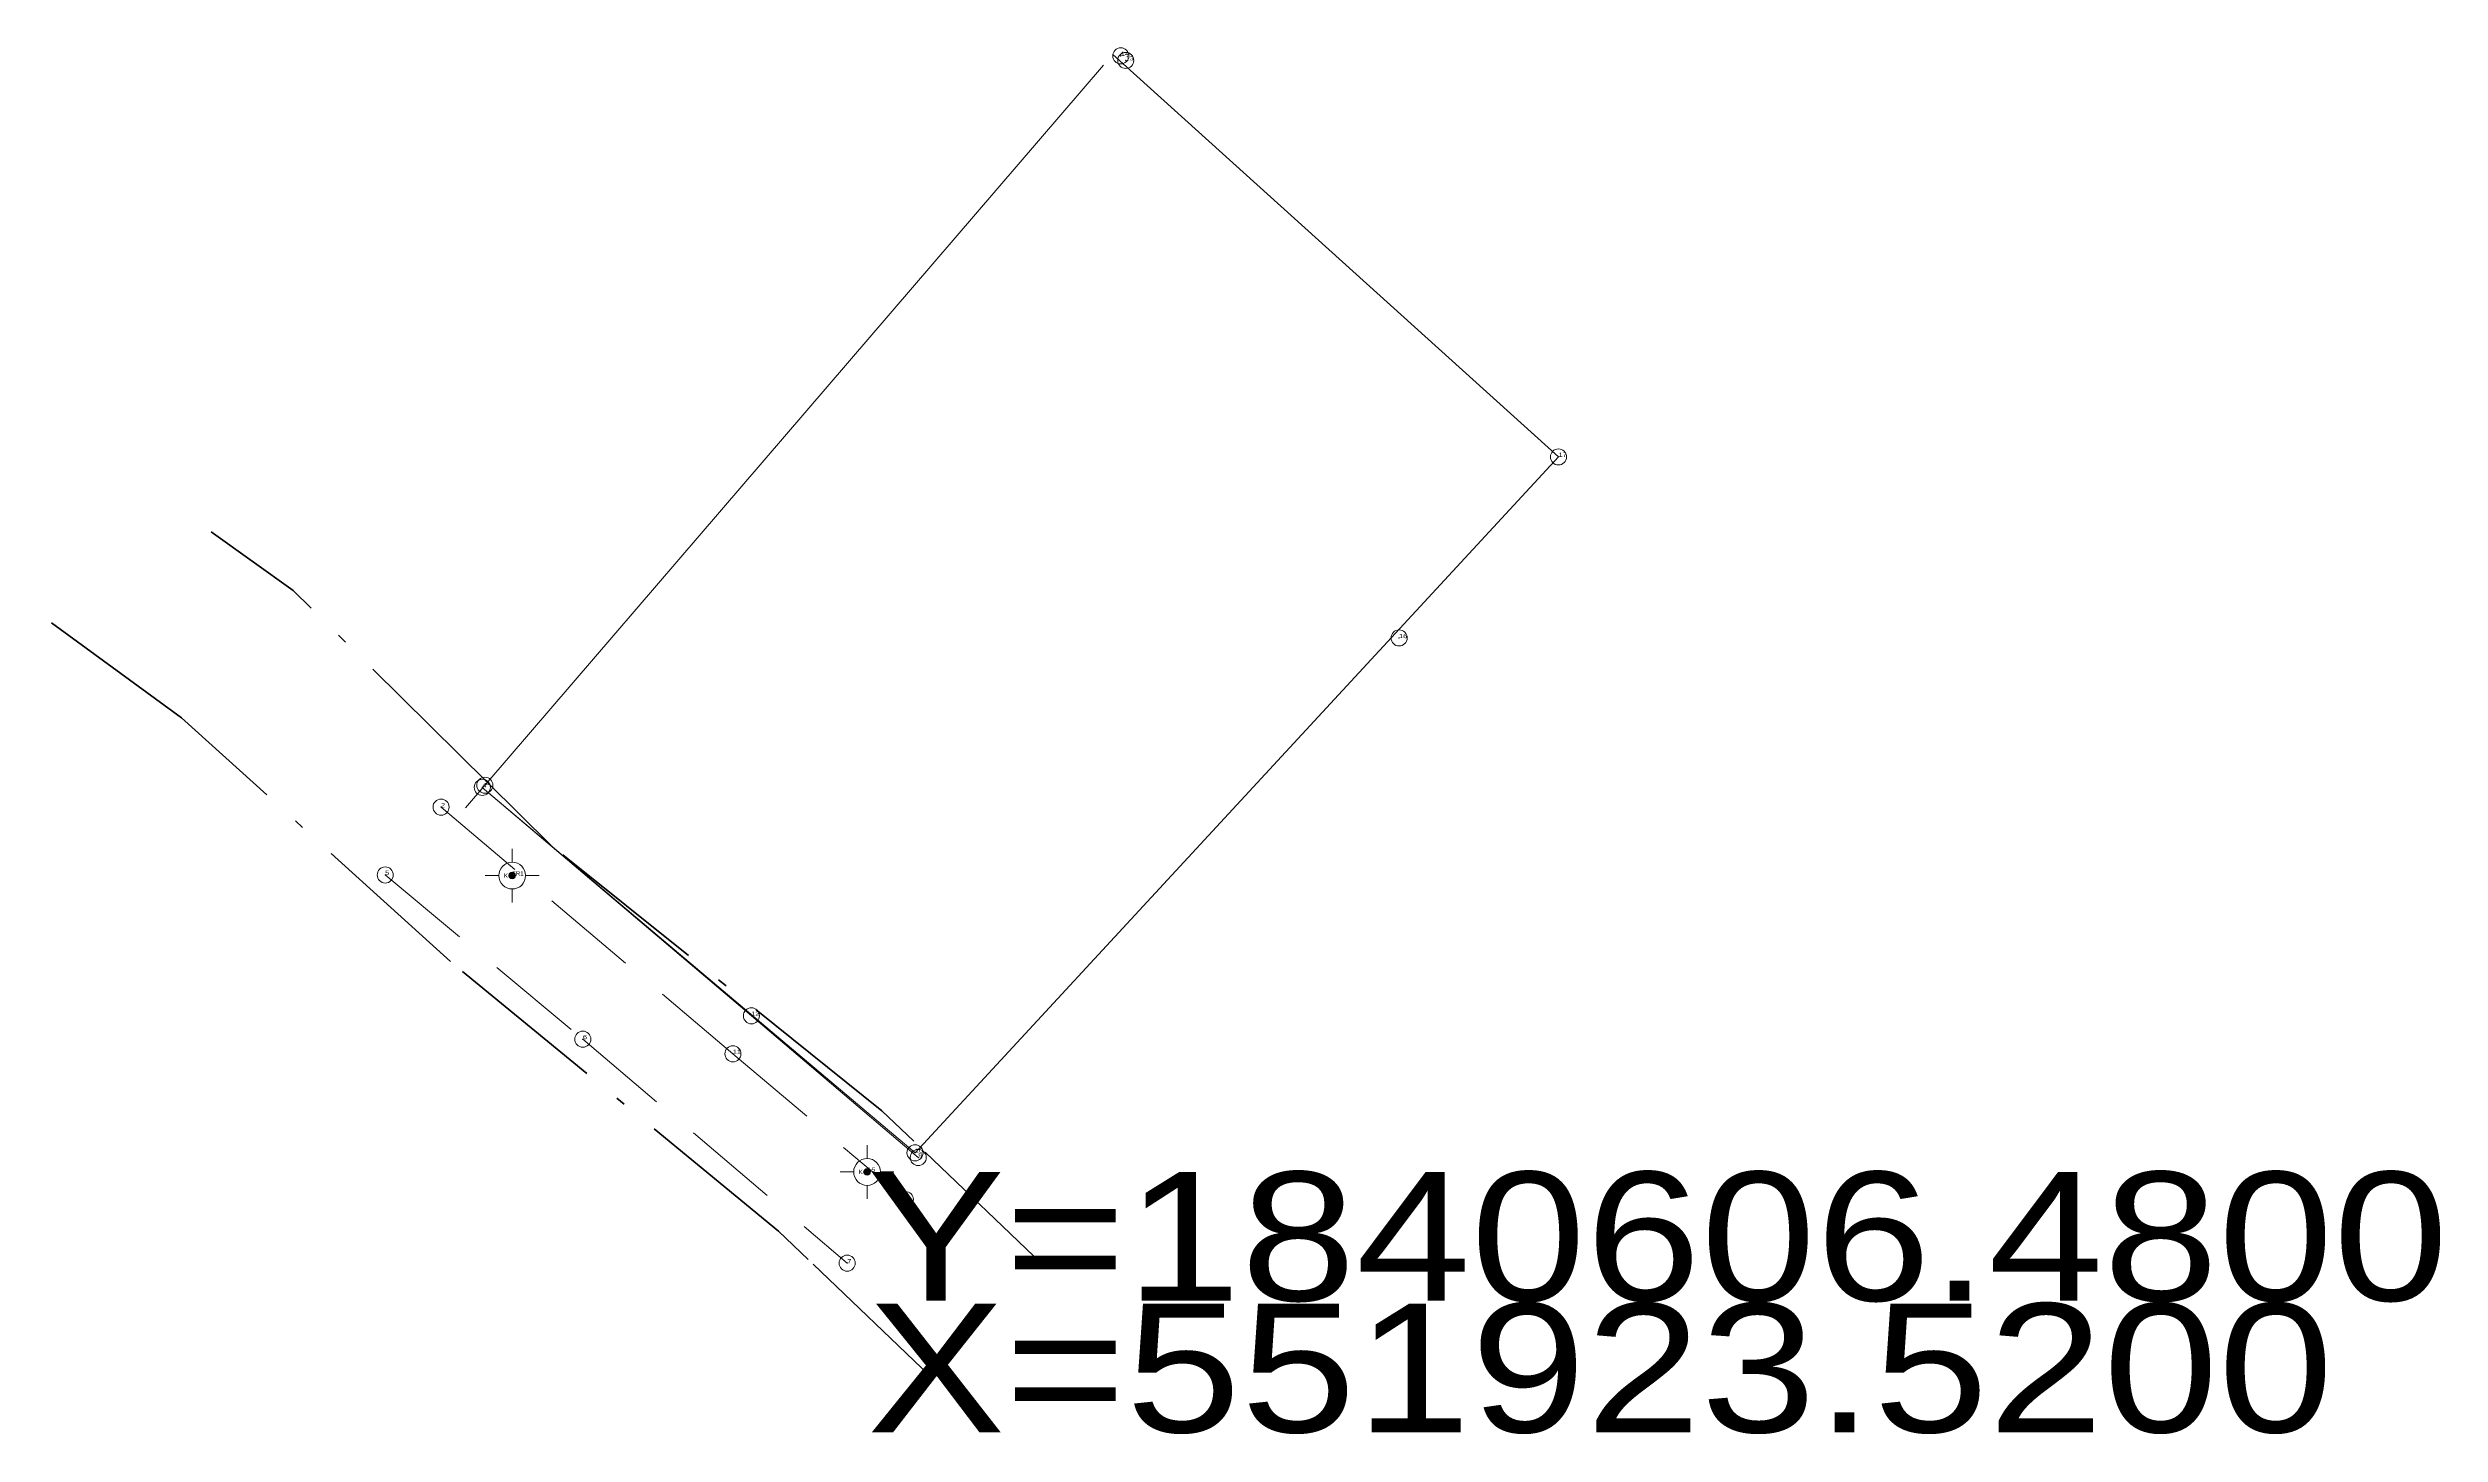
# Model space of a CAD drawing. Header units: metres. Extents: x 551749 to 552186, y 1840428 to 1840736.
# Drawn here: x 551885.4 to 551996.8, y 1840594.3 to 1840658.8 of the extents above; entities that cross this region are included whole.
import ezdxf
from ezdxf.enums import TextEntityAlignment as Align

# ---------------------------------------------------------------- set-up
doc = ezdxf.new("R2010")
doc.units = ezdxf.units.M
doc.header["$LTSCALE"] = 1.5
doc.header["$PDMODE"] = 32
doc.header["$PDSIZE"] = 0.75
doc.linetypes.add('DOT_DASHED', pattern=[7.7, 5, -1.2, 0.3, -1.2])
doc.linetypes.add('MEDIUM_DASHED', pattern=[4.5, 3, -1.5])
for name, color, linetype, lineweight in [('10', 7, 'Continuous', 13), ('2', 7, 'DOT_DASHED', 40), ('22', 7, 'MEDIUM_DASHED', 13), ('31', 7, 'Continuous', 13), ('7', 7, 'Continuous', 13)]:
    doc.layers.add(name, color=color, linetype=linetype, lineweight=lineweight)
for name, color, linetype in [('12', 7, 'Continuous'), ('32', 7, 'Continuous'), ('9', 7, 'Continuous')]:
    doc.layers.add(name, color=color, linetype=linetype)

msp = doc.modelspace()

# ---------------------------------------------------------------- hatches: boundary and pattern name
at = {"layer": '7'}
for points in [[(551906.991, 1840620.132, 1), (551906.991, 1840620.432, 1)], [(551923.519, 1840606.328, 1), (551923.519, 1840606.628, 1)]]:
    msp.add_hatch(color=256, dxfattribs=at).paths.add_polyline_path(points)

# ---------------------------------------------------------------- linework, layer by layer
at = {"layer": '10'}
for p, q in [((551904.82, 1840623.43), (551934.52, 1840658.02)), ((551925.75, 1840607.37), (551905.6, 1840624.39))]:
    msp.add_line(p, q, dxfattribs=at)
msp.add_lwpolyline([(551925.75, 1840607.37), (551955.71, 1840639.78), (551934.96, 1840658.52)], dxfattribs=at)
at = {"layer": '2'}
for p, q in [((551931.64, 1840602.21), (551925.69, 1840607.91)), ((551926.42, 1840596.99), (551920.77, 1840602.4))]:
    msp.add_line(p, q, dxfattribs=at)
for points in [[(551905.84, 1840624.62), (551896.8, 1840633.56), (551892.98, 1840636.29)], [(551920.77, 1840602.4), (551919.39, 1840603.72), (551904.12, 1840616.28), (551891.6, 1840627.63), (551885.37, 1840632.17)], [(551925.69, 1840607.91), (551924.21, 1840609.33), (551908.81, 1840621.68), (551905.84, 1840624.62)]]:
    msp.add_lwpolyline(points, dxfattribs=at)
at = {"layer": '22'}
for points in [[(551903.68, 1840623.47), (551917.27, 1840611.98), (551925.3, 1840605.19)], [(551901.08, 1840620.31), (551910.28, 1840612.66), (551922.59, 1840602.23)]]:
    msp.add_lwpolyline(points, dxfattribs=at)
at = {"layer": '31'}
msp.add_lwpolyline([(551905.6, 1840624.39), (551918.13, 1840613.75), (551925.9, 1840607.15)], dxfattribs=at)
at = {"layer": '7'}
for p, q in [((551906.99, 1840620.91), (551906.99, 1840621.53)), ((551906.37, 1840620.28), (551905.74, 1840620.28)), ((551908.24, 1840620.28), (551907.62, 1840620.28)), ((551906.99, 1840619.03), (551906.99, 1840619.66)), ((551923.52, 1840607.1), (551923.52, 1840607.73)), ((551922.89, 1840606.48), (551922.27, 1840606.48)), ((551924.77, 1840606.48), (551924.14, 1840606.48)), ((551923.52, 1840605.23), (551923.52, 1840605.85))]:
    msp.add_line(p, q, dxfattribs=at)
for centre, radius in [((551906.991, 1840620.282), 0.625), ((551906.991, 1840620.282), 0.15), ((551923.519, 1840606.478), 0.625), ((551923.519, 1840606.478), 0.15)]:
    msp.add_circle(centre, radius, dxfattribs=at)
for p in [(551935.33, 1840658.46), (551935.56, 1840658.25), (551955.71, 1840639.78), (551948.29, 1840631.35), (551905.6, 1840624.39), (551905.72, 1840624.49), (551903.68, 1840623.47), (551901.08, 1840620.31), (551918.13, 1840613.75), (551910.28, 1840612.66), (551917.27, 1840611.98), (551925.75, 1840607.37), (551925.9, 1840607.15), (551925.3, 1840605.19), (551922.59, 1840602.23)]:
    msp.add_point(p, dxfattribs=at)

# ---------------------------------------------------------------- texts
at = {"layer": '12'}
for s, width, p in [('14', 1.3, (551935.33, 1840658.46)), ('13', 1.25, (551935.56, 1840658.25)), ('17', 1.3, (551955.71, 1840639.78)), ('16', 1.25, (551948.29, 1840631.34)), ('4', 1.35, (551905.6, 1840624.39)), ('3', 1.35, (551905.72, 1840624.5)), ('2', 1.25, (551903.68, 1840623.46)), ('5', 1.25, (551901.08, 1840620.31)), ('12', 1.25, (551918.13, 1840613.75)), ('6', 1.35, (551910.28, 1840612.66)), ('11', 1.25, (551917.27, 1840611.98)), ('10', 1.25, (551925.75, 1840607.37)), ('9', 1.25, (551925.9, 1840607.16)), ('8', 1.35, (551925.3, 1840605.19)), ('7', 1.35, (551922.59, 1840602.22))]:
    msp.add_text(s, height=0.2, dxfattribs=dict(at, width=width)).set_placement(p)
at = {"layer": '32', "width": 1.2}
for s, p in [('Y=1840606.4800', (551923.52, 1840600.48)), ('X=551923.5200', (551923.52, 1840594.35))]:
    msp.add_text(s, height=6, dxfattribs=at).set_placement(p)
at = {"layer": '7'}
for s, width, p in [('TR1', 1.05, (551906.99, 1840620.28)), ('15', 1.3, (551923.52, 1840606.48))]:
    msp.add_text(s, height=0.2, dxfattribs=dict(at, width=width)).set_placement(p)
at = {"layer": '9', "width": 1.1}
for p in [(551907.01, 1840620.18), (551923.53, 1840606.38)]:
    msp.add_text('KC', height=0.2, dxfattribs=at).set_placement(p, align=Align.RIGHT)

doc.saveas('drawing.dxf')
